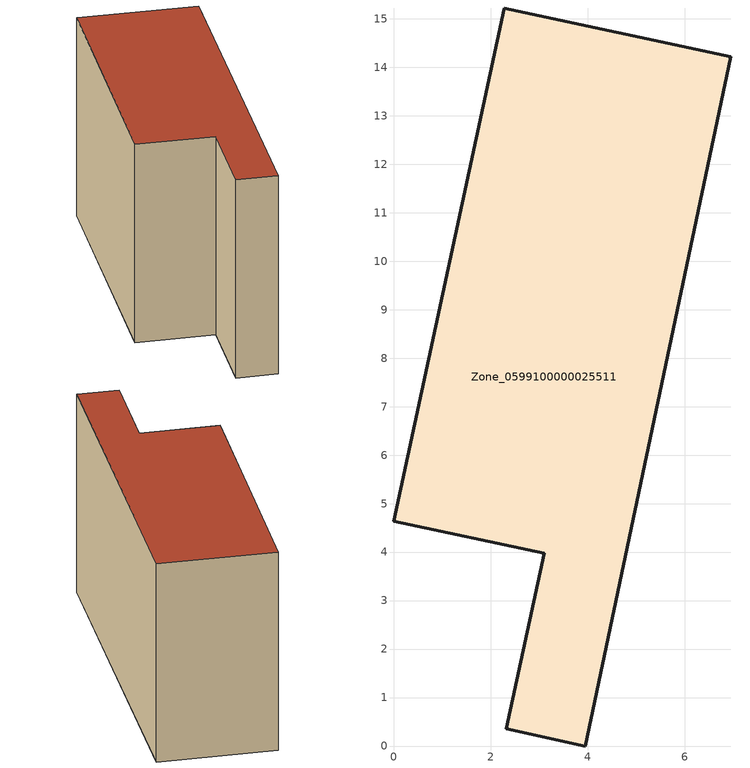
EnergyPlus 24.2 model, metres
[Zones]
Zone_0599100000025511
 floor ground (C_G): 6.95,14.22 3.95,0 2.32,0.35 3.1,3.97 0,4.64 2.28,15.22 z0
 wall outside (C_F): 3.95,0 6.95,14.22 2.28,15.22 0,4.64 3.1,3.97 2.32,0.35 3.95,0 z0:8.53
 roof outside (C_R): 2.32,0.35 3.95,0 6.95,14.22 2.28,15.22 0,4.64 3.1,3.97 z8.53
[BUILDING]
Pand.0599100000025511: North Axis=0; Terrain=City; Loads Convergence Tolerance Value=0.04; Temperature Convergence Tolerance Value=0.4; Solar Distribution=FullExterior; Maximum Number of Warmup Days=25; Minimum Number of Warmup Days=1
[Site:Location]
Rotterdam.The.Hague.AP_ZH_NLD Design_Conditions: Latitude=51.96; Longitude=4.45; Time Zone=1; Elevation=-4.5
[SITE:GROUNDTEMPERATURE:BUILDINGSURFACE]
18, 18, 18, 18, 18, 18, 18, 18, 18, 18, 18, 18
[MATERIAL] Thermal Absorptance=0.9; Solar Absorptance=0.7; Visible Absorptance=0.7
Name | Roughness | Thickness | Conductivity | Density | Specific Heat
G.TI.1975-1991 | MediumSmooth | 0.15 | 0.288461 | 540 | 1210
F.TI.1975-1991 | Rough | 0.3 | 0.230769 | 1920 | 840
R.TI.1975-1991 | MediumRough | 0.2 | 0.153846 | 1500 | 1000
[CONSTRUCTION]
C_G: G.TI.1975-1991
C_F: F.TI.1975-1991
C_R: R.TI.1975-1991
[ZONE]
Zone_0599100000025511: Type=1; Multiplier=1; Ceiling Height=Autocalculate; Volume=Autocalculate; Floor Area=autocalculate; Part of Total Floor Area=Yes
[ZONEINFILTRATION:DESIGNFLOWRATE]
Infil_Zone_0599100000025511: Zone or ZoneList or Space or SpaceList=Zone_0599100000025511; Schedule=AlwaysOn; Design Flow Rate Calculation Method=Flow/Area; Flow Rate per Floor Area=0.003; Constant Term Coefficient=1; Temperature Term Coefficient=0; Velocity Term Coefficient=0; Velocity Squared Term Coefficient=0
[HVACTEMPLATE:ZONE:IDEALLOADSAIRSYSTEM]
Zone_0599100000025511: Maximum Heating Supply Air Temperature=50; Minimum Cooling Supply Air Temperature=13; Maximum Heating Supply Air Humidity Ratio=0.0156; Minimum Cooling Supply Air Humidity Ratio=0.0077; Heating Limit=NoLimit; Cooling Limit=NoLimit; Dehumidification Control Type=ConstantSensibleHeatRatio; Cooling Sensible Heat Ratio=0.7; Dehumidification Setpoint=60; Humidification Control Type=None; Humidification Setpoint=30; Outdoor Air Method=None; Outdoor Air Flow Rate per Person=0.00944; Outdoor Air Flow Rate per Zone Floor Area=0; Outdoor Air Flow Rate per Zone=0; Demand Controlled Ventilation Type=None; Outdoor Air Economizer Type=NoEconomizer; Heat Recovery Type=None; Sensible Heat Recovery Effectiveness=0.7; Latent Heat Recovery Effectiveness=0.65
[ZONECONTROL:THERMOSTAT]
ThermostatControl_Zone_0599100000025511: Zone or ZoneList=Zone_0599100000025511; Control Type Schedule=DualSetpointControlType; Control 1=Thermostat_Zone_0599100000025511; Temperature Difference Between Cutout And Setpoint=0
[THERMOSTATSETPOINT:DUALSETPOINT]
Thermostat_Zone_0599100000025511: Heating Setpoint Temperature Schedule=HeatingSetpoint_Zone_0599100000025511; Cooling Setpoint Temperature Schedule=CoolingSetpoint_Zone_0599100000025511
[SCHEDULE:COMPACT]
HeatingSetpoint_Zone_0599100000025511: Through: 12/31, For: AllDays, Until: 24:00, 21
CoolingSetpoint_Zone_0599100000025511: Through: 12/31, For: AllDays, Until: 24:00, 24
DualSetpointControlType: Through: 12/31, For: AllDays, Until: 24:00, 4
AlwaysOn: Through: 12/31, For: AllDays, Until: 24:00, 1
